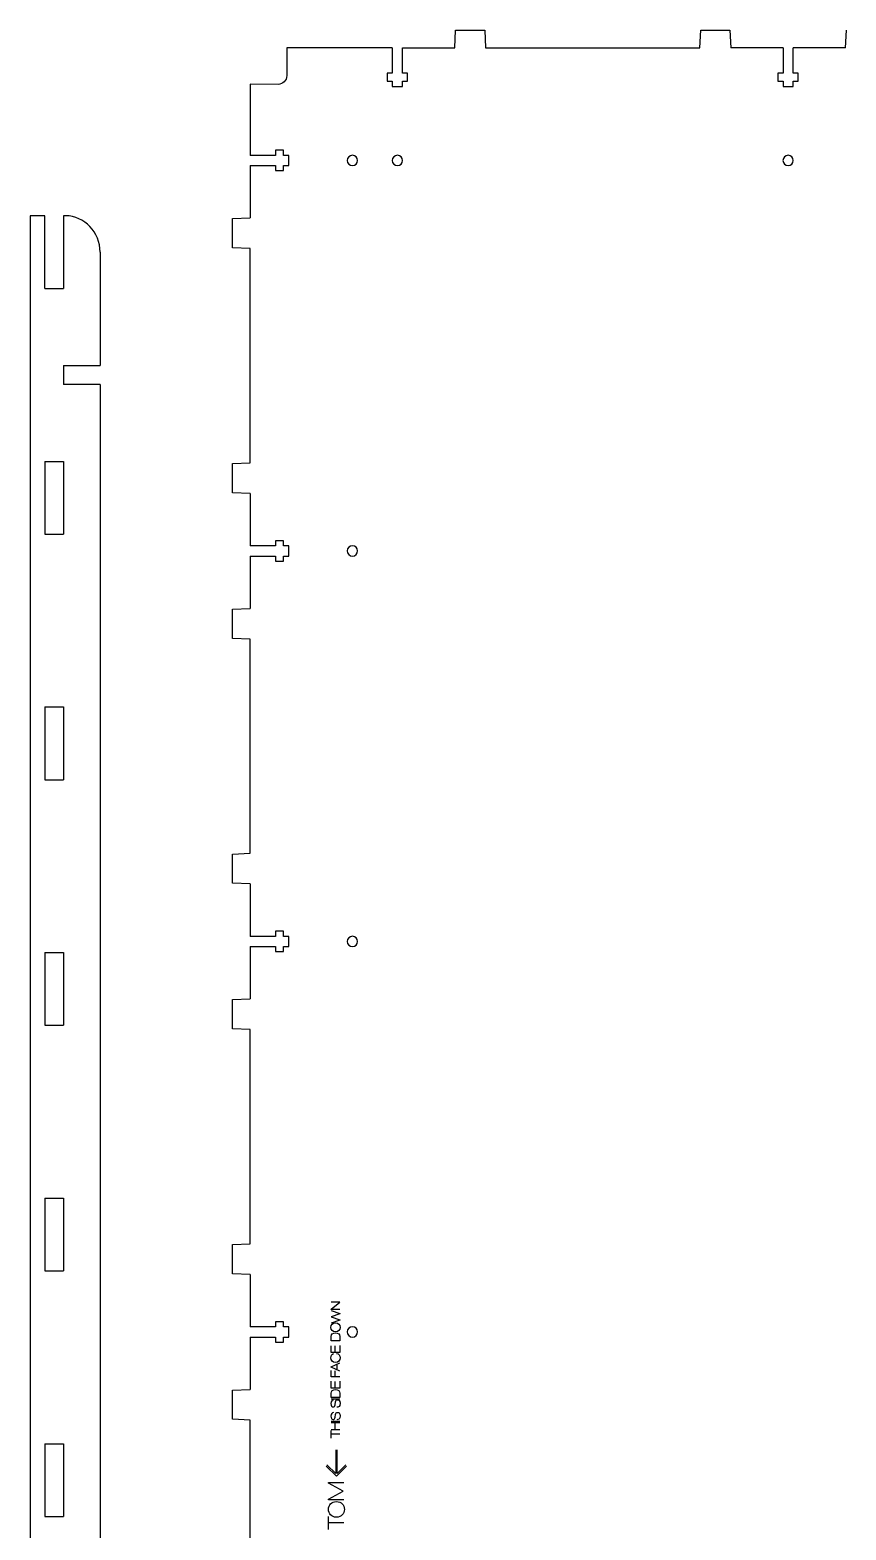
# Model space of a CAD drawing. Header units: millimetres. Extents: x -1126 to -81, y -862 to -38.
# Drawn here: x -1075.1 to -851, y -450.8 to -38.4 of the extents above; entities that cross this region are included whole.
import ezdxf

# ---------------------------------------------------------------- set-up
doc = ezdxf.new("R2010")
doc.units = ezdxf.units.MM
doc.layers.add('CUTS', color=1, linetype='Continuous', true_color=0xff0000)
doc.layers.add('TEXT', color=5, linetype='Continuous', true_color=0x0000ff)

msp = doc.modelspace()

# ---------------------------------------------------------------- linework, layer by layer
at = {"layer": 'CUTS', "color": 1, "lineweight": 25, "true_color": 0xff0000}
for p, q in [((-958.4, -43.32), (-958.2, -38.45)), ((-958.2, -38.45), (-950.17, -38.45)), ((-950.17, -38.45), (-949.97, -43.32)), ((-891.07, -43.32), (-890.87, -38.45)), ((-890.87, -38.45), (-882.83, -38.45)), ((-882.83, -38.45), (-882.63, -43.32)), ((-851.06, -43.32), (-850.86, -38.45)), ((-1004.6, -43.32), (-1004.6, -50.99)), ((-975.6, -43.32), (-1004.6, -43.32)), ((-975.6, -43.32), (-975.6, -50.34)), ((-972.8, -50.34), (-972.8, -43.32)), ((-972.8, -43.32), (-958.4, -43.32)), ((-949.97, -43.32), (-891.07, -43.32)), ((-868.26, -43.32), (-882.63, -43.32)), ((-868.26, -43.32), (-868.26, -50.34)), ((-865.46, -50.34), (-865.46, -43.32)), ((-851.06, -43.32), (-865.46, -43.32)), ((-1007, -53.39), (-1014.67, -53.35)), ((-1014.67, -53.35), (-1014.67, -72.91)), ((-975.6, -50.34), (-977, -50.34)), ((-977, -50.34), (-977, -52.54)), ((-977, -52.54), (-975.6, -52.54)), ((-975.6, -52.54), (-975.6, -53.98)), ((-971.4, -50.34), (-972.8, -50.34)), ((-972.8, -53.98), (-972.8, -52.54)), ((-972.8, -52.54), (-971.4, -52.54)), ((-971.4, -52.54), (-971.4, -50.34)), ((-868.26, -50.34), (-869.66, -50.34)), ((-869.66, -50.34), (-869.66, -52.54)), ((-869.66, -52.54), (-868.26, -52.54)), ((-868.26, -52.54), (-868.26, -53.98)), ((-864.06, -50.34), (-865.46, -50.34)), ((-865.46, -53.98), (-865.46, -52.54)), ((-865.46, -52.54), (-864.06, -52.54)), ((-864.06, -52.54), (-864.06, -50.34)), ((-975.6, -53.98), (-972.8, -53.98)), ((-868.26, -53.98), (-865.46, -53.98)), ((-1007.65, -72.91), (-1014.67, -72.91)), ((-1005.45, -71.51), (-1007.65, -71.51)), ((-1007.65, -71.51), (-1007.65, -72.91)), ((-1005.45, -72.91), (-1005.45, -71.51)), ((-1004.01, -72.91), (-1005.45, -72.91)), ((-1004.01, -75.71), (-1004.01, -72.91)), ((-1014.67, -75.71), (-1007.65, -75.71)), ((-1014.67, -75.71), (-1014.67, -90.09)), ((-1007.65, -75.71), (-1007.65, -77.11)), ((-1007.65, -77.11), (-1005.45, -77.11)), ((-1005.45, -77.11), (-1005.45, -75.71)), ((-1005.45, -75.71), (-1004.01, -75.71)), ((-1071.09, -89.51), (-1075.13, -89.53)), ((-1075.13, -89.53), (-1075.13, -301.53)), ((-1071.09, -109.49), (-1071.09, -89.51)), ((-1065.39, -89.5), (-1065.89, -89.5)), ((-1065.89, -89.51), (-1065.89, -109.49)), ((-1019.54, -90.29), (-1014.67, -90.09)), ((-1019.54, -98.33), (-1019.54, -90.29)), ((-1014.67, -98.53), (-1019.54, -98.33)), ((-1014.67, -157.42), (-1014.67, -98.53)), ((-1055.86, -99.49), (-1055.86, -130.65)), ((-1071.09, -109.49), (-1065.89, -109.49)), ((-1065.89, -130.65), (-1065.89, -135.85)), ((-1065.89, -130.65), (-1055.86, -130.65)), ((-1055.86, -135.85), (-1065.89, -135.85)), ((-1055.86, -135.85), (-1055.86, -670.75)), ((-1071.09, -157.03), (-1065.89, -157.03)), ((-1071.09, -157.03), (-1071.09, -177.03)), ((-1065.89, -157.03), (-1065.89, -177.03)), ((-1019.54, -157.62), (-1014.67, -157.42)), ((-1019.54, -165.65), (-1019.54, -157.62)), ((-1014.67, -165.85), (-1019.54, -165.65)), ((-1014.67, -165.85), (-1014.67, -180.25)), ((-1071.09, -177.03), (-1065.89, -177.03)), ((-1007.65, -180.25), (-1014.67, -180.25)), ((-1005.45, -178.85), (-1007.65, -178.85)), ((-1007.65, -178.85), (-1007.65, -180.25)), ((-1005.45, -180.25), (-1005.45, -178.85)), ((-1004.01, -180.25), (-1005.45, -180.25)), ((-1004.01, -183.05), (-1004.01, -180.25)), ((-1014.67, -183.05), (-1007.65, -183.05)), ((-1014.67, -183.05), (-1014.67, -197.43)), ((-1007.65, -183.05), (-1007.65, -184.45)), ((-1007.65, -184.45), (-1005.45, -184.45)), ((-1005.45, -184.45), (-1005.45, -183.05)), ((-1005.45, -183.05), (-1004.01, -183.05)), ((-1019.54, -197.63), (-1014.67, -197.43)), ((-1019.54, -205.67), (-1019.54, -197.63)), ((-1014.67, -205.87), (-1019.54, -205.67)), ((-1014.67, -264.76), (-1014.67, -205.87)), ((-1071.09, -224.54), (-1065.89, -224.54)), ((-1071.09, -224.54), (-1071.09, -244.54)), ((-1065.89, -224.54), (-1065.89, -244.54)), ((-1071.09, -244.54), (-1065.89, -244.54)), ((-1019.54, -264.96), (-1014.67, -264.76)), ((-1019.54, -272.99), (-1019.54, -264.96)), ((-1014.67, -273.19), (-1019.54, -272.99)), ((-1014.67, -273.19), (-1014.67, -287.59)), ((-1007.65, -287.59), (-1014.67, -287.59)), ((-1005.45, -286.19), (-1007.65, -286.19)), ((-1007.65, -286.19), (-1007.65, -287.59)), ((-1005.45, -287.59), (-1005.45, -286.19)), ((-1004.01, -287.59), (-1005.45, -287.59)), ((-1004.01, -290.39), (-1004.01, -287.59)), ((-1071.09, -292.03), (-1065.89, -292.03)), ((-1071.09, -292.03), (-1071.09, -312.03)), ((-1065.89, -292.03), (-1065.89, -312.03)), ((-1014.67, -290.39), (-1007.65, -290.39)), ((-1014.67, -290.39), (-1014.67, -304.77)), ((-1007.65, -290.39), (-1007.65, -291.79)), ((-1007.65, -291.79), (-1005.45, -291.79)), ((-1005.45, -291.79), (-1005.45, -290.39)), ((-1005.45, -290.39), (-1004.01, -290.39)), ((-1075.13, -301.53), (-1075.13, -570.27)), ((-1019.54, -304.97), (-1014.67, -304.77)), ((-1019.54, -313.01), (-1019.54, -304.97)), ((-1071.09, -312.03), (-1065.89, -312.03)), ((-1014.67, -313.21), (-1019.54, -313.01)), ((-1014.67, -372.1), (-1014.67, -313.21)), ((-1071.09, -359.55), (-1065.89, -359.55)), ((-1071.09, -359.55), (-1071.09, -379.54)), ((-1065.89, -359.55), (-1065.89, -379.54)), ((-1019.54, -372.3), (-1014.67, -372.1)), ((-1019.54, -380.33), (-1019.54, -372.3)), ((-1071.09, -379.54), (-1065.89, -379.54)), ((-1014.67, -380.53), (-1019.54, -380.33)), ((-1014.67, -380.53), (-1014.67, -394.93)), ((-1007.65, -394.93), (-1014.67, -394.93)), ((-1005.45, -393.53), (-1007.65, -393.53)), ((-1007.65, -393.53), (-1007.65, -394.93)), ((-1005.45, -394.93), (-1005.45, -393.53)), ((-1004.01, -394.93), (-1005.45, -394.93)), ((-1004.01, -397.73), (-1004.01, -394.93)), ((-1014.67, -397.73), (-1007.65, -397.73)), ((-1014.67, -397.73), (-1014.67, -412.11)), ((-1007.65, -397.73), (-1007.65, -399.13)), ((-1007.65, -399.13), (-1005.45, -399.13)), ((-1005.45, -399.13), (-1005.45, -397.73)), ((-1005.45, -397.73), (-1004.01, -397.73)), ((-1019.54, -412.31), (-1014.67, -412.11)), ((-1019.54, -420.34), (-1019.54, -412.31)), ((-1014.67, -420.54), (-1019.54, -420.34)), ((-1014.67, -479.44), (-1014.67, -420.54)), ((-1071.09, -427.06), (-1065.89, -427.06)), ((-1071.09, -427.06), (-1071.09, -447.06)), ((-1065.89, -427.06), (-1065.89, -447.06)), ((-1071.09, -447.06), (-1065.89, -447.06))]:
    msp.add_line(p, q, dxfattribs=at)
for points in [[(-1004.6, -50.99), (-1004.6, -52.31), (-1005.68, -53.39), (-1007, -53.39)], [(-986.56, -72.89), (-987.35, -72.89), (-987.99, -73.52), (-987.99, -74.31)], [(-985.14, -74.31), (-985.14, -73.52), (-985.78, -72.89), (-986.56, -72.89)], [(-974.2, -72.89), (-974.98, -72.89), (-975.62, -73.52), (-975.62, -74.31)], [(-972.77, -74.31), (-972.77, -73.52), (-973.41, -72.89), (-974.2, -72.89)], [(-866.86, -72.89), (-867.64, -72.89), (-868.28, -73.52), (-868.28, -74.31)], [(-865.43, -74.31), (-865.43, -73.52), (-866.07, -72.89), (-866.86, -72.89)], [(-987.99, -74.31), (-987.99, -75.1), (-987.35, -75.73), (-986.56, -75.73)], [(-986.56, -75.73), (-985.78, -75.73), (-985.14, -75.1), (-985.14, -74.31)], [(-975.62, -74.31), (-975.62, -75.1), (-974.98, -75.73), (-974.2, -75.73)], [(-974.2, -75.73), (-973.41, -75.73), (-972.77, -75.1), (-972.77, -74.31)], [(-868.28, -74.31), (-868.28, -75.1), (-867.64, -75.73), (-866.86, -75.73)], [(-866.86, -75.73), (-866.07, -75.73), (-865.43, -75.1), (-865.43, -74.31)], [(-1055.86, -99.49), (-1055.86, -94.03), (-1060.14, -89.55), (-1065.39, -89.5)], [(-986.56, -180.23), (-987.35, -180.23), (-987.99, -180.86), (-987.99, -181.65)], [(-985.14, -181.65), (-985.14, -180.86), (-985.78, -180.23), (-986.56, -180.23)], [(-987.99, -181.65), (-987.99, -182.44), (-987.35, -183.07), (-986.56, -183.07)], [(-986.56, -183.07), (-985.78, -183.07), (-985.14, -182.44), (-985.14, -181.65)], [(-986.56, -287.57), (-987.35, -287.57), (-987.99, -288.2), (-987.99, -288.99)], [(-985.14, -288.99), (-985.14, -288.2), (-985.78, -287.57), (-986.56, -287.57)], [(-987.99, -288.99), (-987.99, -289.78), (-987.35, -290.41), (-986.56, -290.41)], [(-986.56, -290.41), (-985.78, -290.41), (-985.14, -289.78), (-985.14, -288.99)], [(-986.56, -394.91), (-987.35, -394.91), (-987.99, -395.54), (-987.99, -396.33)], [(-985.14, -396.33), (-985.14, -395.54), (-985.78, -394.91), (-986.56, -394.91)], [(-987.99, -396.33), (-987.99, -397.12), (-987.35, -397.75), (-986.56, -397.75)], [(-986.56, -397.75), (-985.78, -397.75), (-985.14, -397.12), (-985.14, -396.33)]]:
    msp.add_open_spline(points, degree=3, dxfattribs=at)
at = {"layer": 'TEXT', "color": 5, "lineweight": 25, "true_color": 0x0000ff}
for points in [[(-990, -390.17), (-992.42, -390.17), (-992.42, -390.09), (-990, -388.18), (-990, -388.1), (-992.42, -388.1)], [(-992.42, -390.41), (-990, -391.22), (-990, -391.31), (-992.41, -392.14), (-992.41, -392.14), (-990, -392.97), (-990, -393.06), (-992.42, -393.87)], [(-992.42, -398.76), (-992.42, -397.58)], [(-990, -397.58), (-990, -398.76), (-992.42, -398.76), (-992.42, -398.76)], [(-990, -400.08), (-990, -401.98), (-992.42, -401.98), (-992.42, -400.1)], [(-991.3, -401.98), (-991.3, -400.18)], [(-990, -407.1), (-992.42, -405.98), (-992.42, -405.9), (-990, -404.79)], [(-990, -408.63), (-992.42, -408.63), (-992.42, -406.94)], [(-991.3, -408.63), (-991.3, -407.03)], [(-990.8, -405.15), (-990.8, -406.73)], [(-990, -409.86), (-990, -411.76), (-992.42, -411.76), (-992.42, -409.88)], [(-991.3, -411.76), (-991.3, -409.96)], [(-992.42, -414.36), (-992.42, -413.19)], [(-990, -413.19), (-990, -414.36), (-992.42, -414.36), (-992.42, -414.36)], [(-992.42, -414.73), (-990, -414.73)], [(-991.3, -416.33), (-991.17, -415.53)], [(-991.3, -419.79), (-991.17, -418.99)], [(-992.42, -420.87), (-990, -420.87)], [(-992.42, -421.21), (-990, -421.21)], [(-990, -423.28), (-992.42, -423.28)], [(-992.42, -425.5), (-992.42, -423.42)], [(-990, -424.45), (-992.42, -424.45)], [(-991.3, -423.28), (-991.3, -421.21)], [(-991.15, -428.74), (-991.15, -435.28), (-993.55, -432.88)], [(-988.35, -432.89), (-990.75, -435.28), (-990.75, -428.74)], [(-988.16, -433.18), (-990.95, -435.96), (-993.73, -433.18)], [(-988.96, -442.44), (-993.13, -442.44), (-993.13, -442.25), (-989.07, -440.06), (-989.07, -440.05), (-993.13, -437.87), (-993.13, -437.68), (-988.96, -437.68)], [(-993.13, -450.62), (-993.13, -447.02)], [(-988.96, -448.81), (-993.13, -448.81)]]:
    msp.add_lwpolyline(points, dxfattribs=at)
for points in [[(-992.48, -395.07), (-992.48, -394.38), (-992.01, -393.82), (-991.21, -393.82)], [(-991.21, -396.32), (-992.01, -396.32), (-992.48, -395.76), (-992.48, -395.07)], [(-991.21, -393.82), (-990.41, -393.82), (-989.95, -394.38), (-989.95, -395.07)], [(-989.95, -395.07), (-989.95, -395.76), (-990.41, -396.32), (-991.21, -396.32)], [(-992.42, -397.58), (-992.42, -396.92), (-991.93, -396.57), (-991.21, -396.57)], [(-991.21, -396.57), (-990.49, -396.57), (-990, -396.92), (-990, -397.58)], [(-992.48, -403.44), (-992.48, -402.86), (-992.24, -402.41), (-991.72, -402.28)], [(-991.21, -404.69), (-992.01, -404.69), (-992.48, -404.13), (-992.48, -403.44)], [(-989.95, -403.44), (-989.95, -404.13), (-990.41, -404.69), (-991.21, -404.69)], [(-990.92, -402.22), (-990.28, -402.3), (-989.95, -402.88), (-989.95, -403.44)], [(-992.42, -413.19), (-992.42, -412.52), (-991.93, -412.18), (-991.21, -412.18)], [(-991.21, -412.18), (-990.49, -412.18), (-990, -412.52), (-990, -413.19)], [(-991.74, -415.04), (-992.12, -415.06), (-992.48, -415.23), (-992.48, -416.03)], [(-992.48, -416.03), (-992.48, -416.65), (-992.25, -416.93), (-991.86, -416.93)], [(-991.86, -416.93), (-991.52, -416.93), (-991.39, -416.73), (-991.3, -416.33)], [(-991.17, -415.53), (-991.09, -415.16), (-990.93, -414.98), (-990.63, -414.98)], [(-989.95, -415.94), (-989.95, -416.9), (-990.45, -417), (-990.8, -417.01)], [(-990.63, -414.98), (-990.36, -414.98), (-989.95, -415.11), (-989.95, -415.94)], [(-991.74, -418.5), (-992.12, -418.52), (-992.48, -418.69), (-992.48, -419.49)], [(-992.48, -419.49), (-992.48, -420.1), (-992.25, -420.39), (-991.86, -420.39)], [(-991.86, -420.39), (-991.52, -420.39), (-991.39, -420.19), (-991.3, -419.79)], [(-991.17, -418.99), (-991.09, -418.62), (-990.93, -418.44), (-990.63, -418.44)], [(-989.95, -419.4), (-989.95, -420.36), (-990.45, -420.46), (-990.8, -420.47)], [(-990.63, -418.44), (-990.36, -418.44), (-989.95, -418.56), (-989.95, -419.4)], [(-993.13, -445.1), (-993.13, -443.91), (-992.32, -442.94), (-990.95, -442.94)], [(-990.95, -447.26), (-992.32, -447.26), (-993.13, -446.29), (-993.13, -445.1)], [(-990.95, -442.94), (-989.57, -442.94), (-988.77, -443.91), (-988.77, -445.1)], [(-988.77, -445.1), (-988.77, -446.29), (-989.57, -447.26), (-990.95, -447.26)]]:
    msp.add_open_spline(points, degree=3, dxfattribs=at)

doc.saveas('drawing.dxf')
